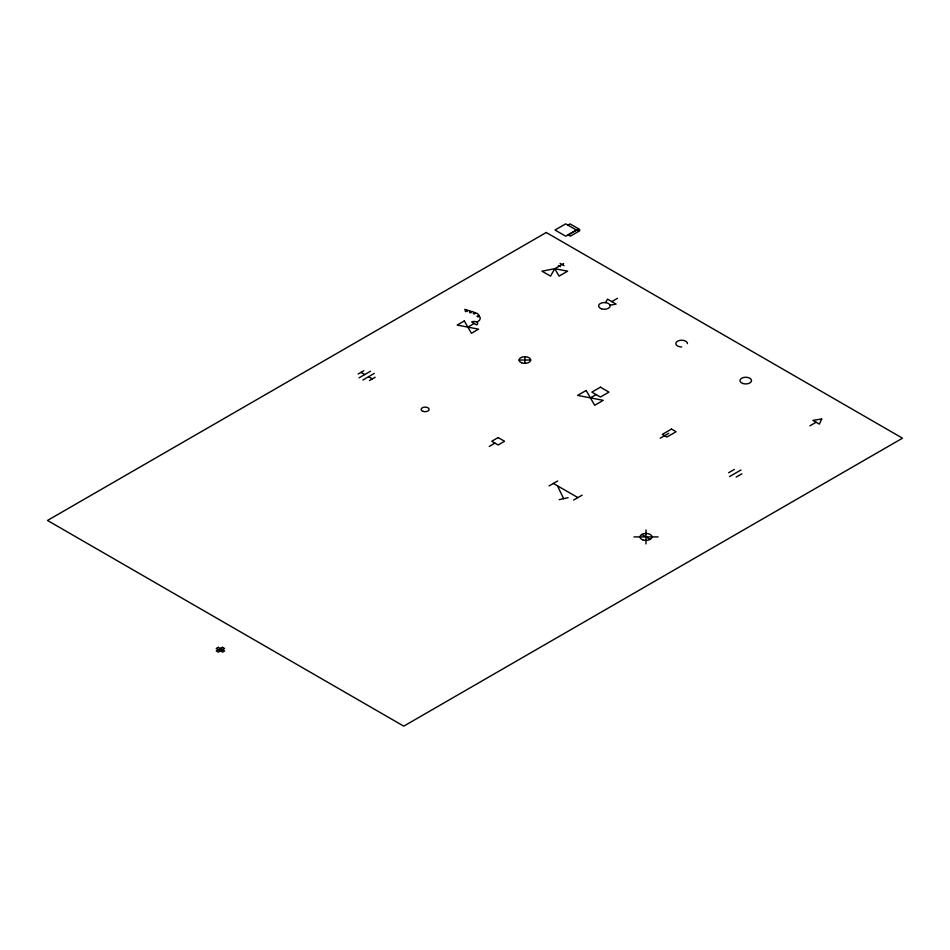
<?xml version="1.0" encoding="UTF-8"?>
<svg xmlns="http://www.w3.org/2000/svg" width="950" height="950" viewBox="0 0 950 950"><rect width="100%" height="100%" fill="white"/><g stroke="black" fill="none" stroke-linecap="round" stroke-linejoin="round"><path stroke-width="1.43" d="M554.8 268.707L559.075 276.118L567.625 271.178L554.8 268.707L550.525 276.118L541.975 271.178L554.8 268.707L563.635 263.613M605.53 302.611L607.525 299.155L616.075 304.083L610.078 305.235M567.957 225.138L570.095 223.903L579.785 229.496L577.648 230.731L565.701 223.856L555.014 230.031L565.701 236.206L576.389 230.031M358.15 374.015L363.85 370.726M359.064 377.839L370.464 371.26M362.841 380.012L374.241 373.433M369.455 380.546L375.155 377.257M467.875 327.121L474.192 323.475M611.8 301.613L617.5 298.324M489.25 446.417L494.95 443.128M590.425 397.872L596.125 394.582M549.1 485.901L557.65 480.973M660.25 438.188L668.729 433.295M573.61 500.056L582.16 495.128M728.65 472.744L734.35 469.454M809.875 425.849L816.109 422.251M729.564 476.567L740.964 469.977M736.191 477.09L741.891 473.801M559.182 499.664L568.088 497.681M519.068 360.026L530.682 360.026M633.911 536.916L658.089 536.916M560.096 263.376L564.039 265.656M558.339 265.454L560.429 266.665M361 372.376L364.764 374.549M368.541 376.723L372.305 378.896M553.375 483.443L577.885 497.586M641.725 534.446L650.275 539.386M220.507 648.458L222.609 649.669M218.239 649.776L220.341 650.988M557.436 485.782L563.635 498.667M646 529.934L646 543.899M524.875 356.678L524.875 363.387M476.674 322.038A3.503 2.019 0 0 0 471.711 322.038L476.674 324.9A3.503 2.019 0 0 0 476.674 322.038A8.253 4.762 0 0 0 478.741 320.922A6.65 3.836 0 0 0 479.845 319.592A11.661 6.733 0 0 0 480.213 317.965A3.705 2.138 0 0 0 479.892 317.062A4.465 2.577 0 0 0 478.669 316.136A1.271 0.736 0 0 0 477.636 315.982A2.078 1.199 0 0 0 477.078 316.089L477.577 316.861A1.508 0.867 0 0 0 478.301 316.754A1.722 0.997 0 0 0 478.764 316.54A1.283 0.736 0 0 0 479.026 316.291A1.9 1.093 0 0 0 479.085 315.733A8.134 4.702 0 0 0 478.444 314.628A11.198 6.46 0 0 0 477.85 313.999A5.439 3.135 0 0 0 477.339 313.595A3.456 1.995 0 0 0 476.354 313.144A3.883 2.244 0 0 0 475.083 312.906A2.553 1.472 0 0 0 474.157 312.93L473.266 313.631L474.608 313.88A1.247 0.724 0 0 0 475.036 313.488A1.781 1.033 0 0 0 474.893 312.799A2.126 1.223 0 0 0 474.489 312.467A6.519 3.764 0 0 0 473.551 312.016A4.607 2.66 0 0 0 471.996 311.624A2.886 1.662 0 0 0 470.666 311.624A2.185 1.259 0 0 0 469.87 311.849L469.526 312.562L470.547 312.799A1.306 0.76 0 0 0 471.271 312.075A1.722 0.997 0 0 0 471.093 311.659A3.147 1.817 0 0 0 470.404 311.137A4.809 2.779 0 0 0 469.217 310.686A5.902 3.408 0 0 0 468.409 310.508A7.6 4.382 0 0 0 467.447 310.377A3.8 2.197 0 0 0 465.975 310.412A1.508 0.867 0 0 0 465.191 310.686L465.393 311.517L466.913 311.457A1.366 0.796 0 0 0 467.258 311.018A2.149 1.247 0 0 0 467.103 310.401A3.206 1.853 0 0 0 466.676 309.985A2.862 1.651 0 0 0 466.094 309.652A1.853 1.069 0 0 0 465.524 309.498A2.684 1.556 0 0 0 464.752 309.439M681.696 346.928A5.807 3.349 0 0 1 675.818 343.591A5.807 3.349 0 0 1 681.649 340.231A5.807 3.349 0 0 1 687.432 343.615M821.703 419.021L819.339 424.116L812.879 420.387L821.703 419.021M546.25 232.513L47.5 520.457L403.75 726.144L902.5 438.188L546.25 232.513M577.648 229.496L568.29 234.899L570.428 236.134L579.785 230.731L577.648 229.496M464.312 320.957L457.188 325.066L478.562 329.175L471.438 333.296L464.312 320.957M498.156 437.57L491.744 441.275L498.156 444.98L504.569 441.275L498.156 437.57M586.15 390.474L577.6 395.402L603.25 400.342L594.7 405.282L586.15 390.474M600.4 387.184L591.85 392.113L600.4 397.053L608.95 392.113L600.4 387.184M218.239 647.306L216.232 648.458L222.609 652.139L224.616 650.988L218.239 647.306M222.514 647.306L216.232 650.928L218.334 652.139L224.616 648.518L222.514 647.306M671.508 429.067L662.304 434.376L666.912 437.036L676.115 431.716L671.508 429.067M642.699 539.837A6.044 3.491 0 0 0 652.033 537.106A6.044 3.491 0 0 0 643.269 533.805A6.044 3.491 0 0 0 642.699 539.837M423.142 411.374A3.966 2.292 0 0 0 429.091 409.391A3.966 2.292 0 0 0 423.142 407.407A3.966 2.292 0 0 0 423.142 411.374M521.621 362.805A5.807 3.349 0 0 0 530.658 360.276A5.807 3.349 0 0 0 522.334 357.022A5.807 3.349 0 0 0 521.621 362.805M742.852 383.503A5.807 3.349 0 0 0 751.557 380.594A5.807 3.349 0 0 0 742.852 377.696A5.807 3.349 0 0 0 742.852 383.503M601.492 308.798A5.807 3.349 0 0 0 610.197 305.9A5.807 3.349 0 0 0 601.492 302.991A5.807 3.349 0 0 0 601.492 308.798"/></g></svg>
